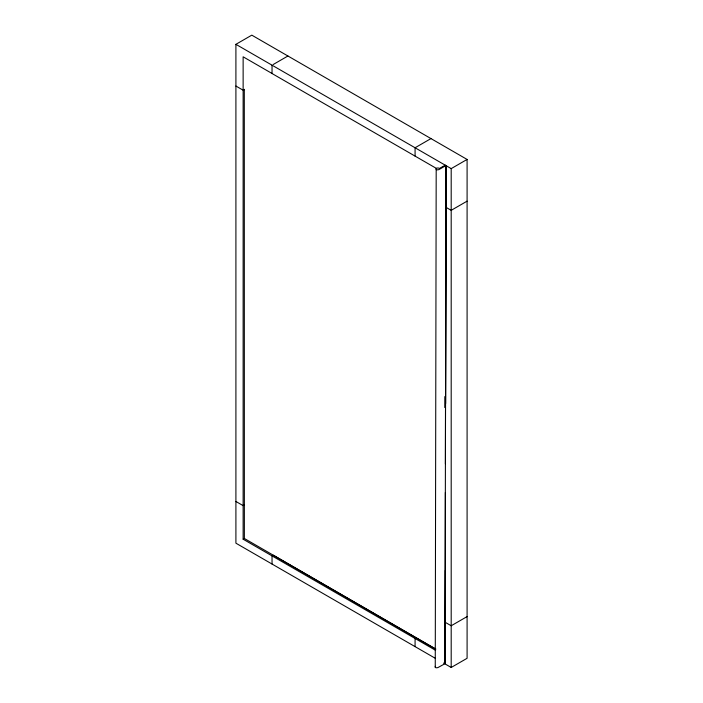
<?xml version="1.0" encoding="UTF-8"?>
<svg xmlns="http://www.w3.org/2000/svg" width="703" height="703" viewBox="0 0 703 703"><rect width="100%" height="100%" fill="white"/><g stroke="black" fill="none" stroke-linecap="round" stroke-linejoin="round"><path stroke-width="1.05" d="M435.034 658.149L235.909 543.182L235.909 44.324L251.806 35.15L467.091 159.44L467.091 658.298L451.194 667.472L443.593 663.087M436.519 168.483L272.035 73.525L272.035 65.177M445.351 570.344L445.184 663.57L437.828 667.639L436.141 667.788A1.599 0.914 -0.6 0 1 435.254 667.279L436.194 168.588A1.81 1.028 -0.6 0 1 437.143 168.043L438.444 168.026A1.599 0.914 -0.6 0 1 439.331 168.544L445.245 165.161L446.08 165.618L445.649 403.627M444.797 407.547L444.823 396.58M444.99 663.544L446.036 165.609M445.351 492.443L445.14 663.553L444.331 663.096M445.403 463.918L445.939 165.592M435.148 667.033L435.289 666.532A1.81 1.028 -0.6 0 1 435.526 666.312M434.261 648.333L273.274 555.203L272.035 555.888L272.035 564.034M435.904 649.097L244.363 538.498L243.133 539.21L243.133 56.802L272.035 73.481M273.195 64.509L287.922 56.003M244.293 89.536L243.133 90.204L235.909 86.038M430.965 138.588L415.078 147.762L415.078 156.11M235.909 44.324L451.194 168.623L467.091 159.44M467.091 201.155L451.194 210.329L445.781 207.2M467.091 616.593L451.194 625.767L444.876 622.111M244.354 538.498L244.293 89.334M416.352 637.797L415.078 638.473L415.078 646.619M445.887 165.6L438.725 169.695L437.038 169.845A1.599 0.914 -0.6 0 1 436.15 169.326L436.045 169.08M244.187 504.728L243.133 505.642L235.909 501.467M243.133 539.21L435.579 650.319M451.194 168.623L451.194 667.472"/></g></svg>
